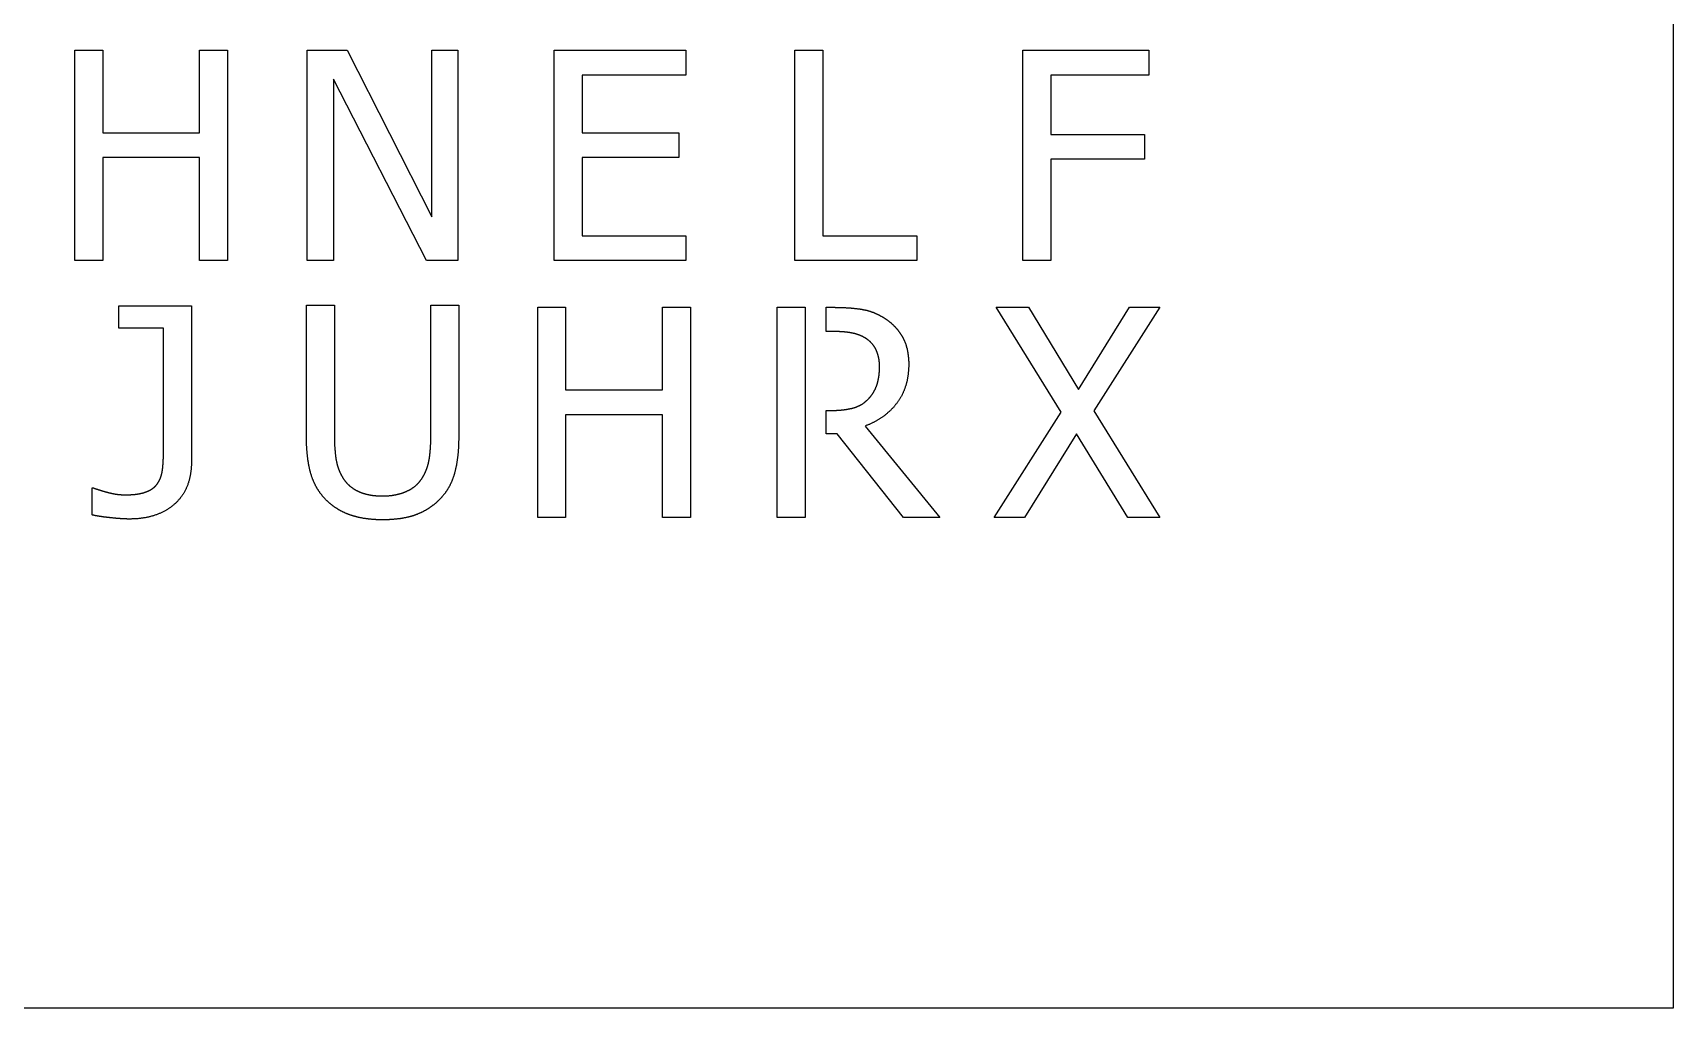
# Model space of a CAD drawing. Extents: x 63 to 563, y 268 to 768.
# Drawn here: x 328.9 to 562.8, y 267.9 to 407.1 of the extents above; entities that cross this region are included whole.
import ezdxf

# ---------------------------------------------------------------- set-up
doc = ezdxf.new("R2010")
doc.units = 0
doc.header["$LTSCALE"] = 2
doc.header["$MEASUREMENT"] = 0
doc.layers.get('0').update_dxf_attribs({"linetype": 'CONTINUOUS'})

msp = doc.modelspace()

# ---------------------------------------------------------------- linework, layer by layer
at = {"color": 1}
for points in [[(62.8, 767.92), (297.8, 767.92), (562.8, 767.92), (562.8, 517.92), (562.8, 267.92), (297.8, 267.92), (62.8, 267.92), (62.8, 517.92)], [(338.89, 389.27), (338.89, 374.58), (334.91, 374.58), (334.91, 404.58), (338.89, 404.58), (338.89, 392.82), (352.7, 392.82), (352.7, 404.58), (356.69, 404.58), (356.69, 374.58), (352.7, 374.58), (352.7, 389.27)], [(389.53, 404.58), (389.53, 374.58), (385.06, 374.58), (371.78, 400.45), (371.78, 374.58), (368.06, 374.58), (368.06, 404.58), (373.73, 404.58), (385.81, 380.83), (385.81, 404.58)], [(422.03, 374.58), (403.26, 374.58), (403.26, 404.58), (422.03, 404.58), (422.03, 401.04), (407.25, 401.04), (407.25, 392.82), (421.03, 392.82), (421.03, 389.27), (407.25, 389.27), (407.25, 378.13), (422.03, 378.13)], [(441.56, 378.13), (454.96, 378.13), (454.96, 374.58), (437.58, 374.58), (437.58, 404.58), (441.56, 404.58)], [(470.08, 404.58), (488.02, 404.58), (488.02, 401.04), (474.06, 401.04), (474.06, 392.57), (487.44, 392.57), (487.44, 389.03), (474.06, 389.03), (474.06, 374.58), (470.08, 374.58)], [(337.67, 342.11), (337.7, 342.1), (337.72, 342.09), (337.75, 342.08), (337.78, 342.07), (337.81, 342.06), (337.83, 342.05), (337.86, 342.04), (337.89, 342.03), (337.92, 342.02), (337.95, 342.01), (337.98, 342), (338, 342), (338.03, 341.99), (338.06, 341.98), (338.09, 341.97), (338.12, 341.96), (338.15, 341.95), (338.18, 341.94), (338.21, 341.93), (338.24, 341.92), (338.27, 341.91), (338.3, 341.9), (338.34, 341.89), (338.37, 341.88), (338.4, 341.87), (338.43, 341.86), (338.46, 341.85), (338.49, 341.84), (338.53, 341.83), (338.56, 341.82), (338.59, 341.81), (338.62, 341.8), (338.66, 341.79), (338.69, 341.78), (338.72, 341.77), (338.76, 341.76), (338.79, 341.75), (338.83, 341.74), (338.86, 341.73), (338.89, 341.72), (338.93, 341.71), (338.96, 341.7), (339, 341.69), (339.03, 341.68), (339.07, 341.67), (339.11, 341.66), (339.14, 341.65), (339.18, 341.64), (339.21, 341.63), (339.25, 341.61), (339.29, 341.6), (339.32, 341.59), (339.36, 341.58), (339.4, 341.57), (339.44, 341.56), (339.47, 341.55), (339.51, 341.54), (339.55, 341.53), (339.59, 341.52), (339.63, 341.51), (339.67, 341.5), (339.7, 341.49), (339.74, 341.48), (339.78, 341.47), (339.82, 341.46), (339.86, 341.45), (339.9, 341.44), (339.94, 341.43), (339.98, 341.42), (340.01, 341.41), (340.05, 341.4), (340.09, 341.39), (340.13, 341.38), (340.17, 341.37), (340.21, 341.37), (340.25, 341.36), (340.29, 341.35), (340.33, 341.34), (340.36, 341.33), (340.4, 341.33), (340.44, 341.32), (340.48, 341.31), (340.52, 341.31), (340.56, 341.3), (340.6, 341.29), (340.64, 341.29), (340.68, 341.28), (340.72, 341.27), (340.76, 341.27), (340.79, 341.26), (340.83, 341.26), (340.87, 341.25), (340.91, 341.24), (340.95, 341.24), (340.99, 341.23), (341.03, 341.23), (341.07, 341.22), (341.11, 341.22), (341.15, 341.22), (341.19, 341.21), (341.23, 341.21), (341.27, 341.2), (341.31, 341.2), (341.34, 341.2), (341.38, 341.19), (341.42, 341.19), (341.46, 341.19), (341.5, 341.18), (341.54, 341.18), (341.58, 341.18), (341.62, 341.18), (341.66, 341.18), (341.7, 341.17), (341.74, 341.17), (341.78, 341.17), (341.82, 341.17), (341.86, 341.17), (341.9, 341.17), (341.94, 341.17), (341.98, 341.16), (342.02, 341.16), (342.06, 341.16), (342.1, 341.16), (342.14, 341.16), (342.2, 341.16), (342.25, 341.16), (342.31, 341.16), (342.37, 341.16), (342.42, 341.17), (342.48, 341.17), (342.54, 341.17), (342.59, 341.17), (342.65, 341.17), (342.7, 341.17), (342.76, 341.18), (342.81, 341.18), (342.86, 341.18), (342.92, 341.18), (342.97, 341.19), (343.02, 341.19), (343.07, 341.19), (343.13, 341.2), (343.18, 341.2), (343.23, 341.21), (343.28, 341.21), (343.33, 341.21), (343.38, 341.22), (343.43, 341.22), (343.48, 341.23), (343.53, 341.23), (343.57, 341.24), (343.62, 341.25), (343.67, 341.25), (343.72, 341.26), (343.76, 341.26), (343.81, 341.27), (343.86, 341.28), (343.9, 341.29), (343.95, 341.29), (343.99, 341.3), (344.04, 341.31), (344.08, 341.32), (344.13, 341.32), (344.17, 341.33), (344.21, 341.34), (344.26, 341.35), (344.3, 341.36), (344.34, 341.37), (344.38, 341.38), (344.43, 341.39), (344.47, 341.4), (344.51, 341.41), (344.55, 341.42), (344.59, 341.43), (344.63, 341.44), (344.67, 341.45), (344.71, 341.46), (344.74, 341.47), (344.78, 341.48), (344.82, 341.49), (344.86, 341.51), (344.89, 341.52), (344.93, 341.53), (344.97, 341.54), (345, 341.56), (345.04, 341.57), (345.07, 341.58), (345.11, 341.6), (345.14, 341.61), (345.18, 341.62), (345.21, 341.64), (345.25, 341.65), (345.28, 341.67), (345.31, 341.68), (345.34, 341.69), (345.38, 341.71), (345.41, 341.72), (345.44, 341.74), (345.47, 341.75), (345.5, 341.77), (345.53, 341.79), (345.57, 341.8), (345.6, 341.82), (345.63, 341.83), (345.66, 341.85), (345.69, 341.87), (345.71, 341.88), (345.74, 341.9), (345.77, 341.92), (345.8, 341.93), (345.83, 341.95), (345.86, 341.97), (345.88, 341.99), (345.91, 342.01), (345.94, 342.02), (345.96, 342.04), (345.99, 342.06), (346.02, 342.08), (346.04, 342.1), (346.07, 342.12), (346.09, 342.14), (346.12, 342.16), (346.14, 342.17), (346.17, 342.19), (346.19, 342.21), (346.21, 342.23), (346.24, 342.25), (346.26, 342.27), (346.28, 342.3), (346.31, 342.32), (346.33, 342.34), (346.35, 342.36), (346.37, 342.38), (346.39, 342.4), (346.41, 342.42), (346.43, 342.44), (346.45, 342.47), (346.47, 342.49), (346.49, 342.51), (346.51, 342.53), (346.53, 342.56), (346.55, 342.58), (346.57, 342.6), (346.59, 342.62), (346.61, 342.65), (346.62, 342.67), (346.64, 342.7), (346.66, 342.72), (346.68, 342.74), (346.69, 342.77), (346.71, 342.79), (346.73, 342.82), (346.74, 342.84), (346.76, 342.87), (346.78, 342.89), (346.79, 342.92), (346.81, 342.95), (346.83, 342.97), (346.84, 343), (346.86, 343.03), (346.87, 343.05), (346.89, 343.08), (346.9, 343.11), (346.92, 343.14), (346.93, 343.16), (346.95, 343.19), (346.96, 343.22), (346.98, 343.25), (346.99, 343.28), (347.01, 343.3), (347.02, 343.33), (347.03, 343.36), (347.05, 343.39), (347.06, 343.42), (347.07, 343.45), (347.08, 343.48), (347.1, 343.51), (347.11, 343.54), (347.12, 343.57), (347.13, 343.6), (347.14, 343.63), (347.16, 343.66), (347.17, 343.69), (347.18, 343.72), (347.19, 343.76), (347.2, 343.79), (347.21, 343.82), (347.22, 343.85), (347.23, 343.88), (347.24, 343.92), (347.25, 343.95), (347.26, 343.98), (347.27, 344.01), (347.28, 344.05), (347.28, 344.08), (347.29, 344.11), (347.3, 344.15), (347.31, 344.18), (347.32, 344.21), (347.32, 344.25), (347.33, 344.28), (347.34, 344.32), (347.35, 344.35), (347.35, 344.39), (347.36, 344.42), (347.37, 344.46), (347.37, 344.49), (347.38, 344.53), (347.38, 344.56), (347.39, 344.6), (347.4, 344.63), (347.4, 344.67), (347.41, 344.71), (347.41, 344.74), (347.42, 344.78), (347.42, 344.82), (347.42, 344.85), (347.43, 344.89), (347.43, 344.93), (347.44, 344.97), (347.44, 345), (347.45, 345.04), (347.45, 345.08), (347.45, 345.12), (347.46, 345.16), (347.46, 345.2), (347.46, 345.23), (347.47, 345.27), (347.47, 345.31), (347.48, 345.35), (347.48, 345.39), (347.48, 345.43), (347.49, 345.47), (347.49, 345.51), (347.49, 345.55), (347.5, 345.59), (347.5, 345.63), (347.5, 345.67), (347.5, 345.72), (347.51, 345.76), (347.51, 345.8), (347.51, 345.84), (347.51, 345.88), (347.52, 345.92), (347.52, 345.97), (347.52, 346.01), (347.52, 346.05), (347.53, 346.09), (347.53, 346.14), (347.53, 346.18), (347.53, 346.22), (347.53, 346.27), (347.54, 346.31), (347.54, 346.35), (347.54, 346.4), (347.54, 346.44), (347.54, 346.49), (347.54, 346.53), (347.55, 346.58), (347.55, 346.62), (347.55, 346.67), (347.55, 346.71), (347.55, 346.76), (347.55, 346.8), (347.55, 346.85), (347.55, 346.89), (347.55, 346.94), (347.56, 346.99), (347.56, 347.03), (347.56, 347.08), (347.56, 347.13), (347.56, 347.17), (347.56, 347.22), (347.56, 347.27), (347.56, 347.32), (347.56, 347.36), (347.56, 347.41), (347.56, 347.46), (347.56, 364.94), (341.21, 364.94), (341.21, 368.12), (351.55, 368.12), (351.55, 345.93), (351.55, 345.8), (351.54, 345.68), (351.54, 345.56), (351.54, 345.44), (351.53, 345.32), (351.52, 345.2), (351.52, 345.08), (351.51, 344.96), (351.5, 344.85), (351.49, 344.73), (351.47, 344.62), (351.46, 344.5), (351.45, 344.39), (351.43, 344.28), (351.41, 344.17), (351.39, 344.06), (351.37, 343.95), (351.35, 343.84), (351.33, 343.73), (351.31, 343.63), (351.28, 343.52), (351.26, 343.42), (351.23, 343.31), (351.2, 343.21), (351.17, 343.11), (351.14, 343), (351.11, 342.9), (351.08, 342.8), (351.04, 342.71), (351.01, 342.61), (350.97, 342.51), (350.93, 342.42), (350.9, 342.32), (350.86, 342.23), (350.81, 342.13), (350.77, 342.04), (350.73, 341.95), (350.68, 341.86), (350.64, 341.77), (350.59, 341.68), (350.54, 341.59), (350.49, 341.51), (350.44, 341.42), (350.39, 341.33), (350.34, 341.25), (350.28, 341.17), (350.23, 341.08), (350.17, 341), (350.11, 340.92), (350.05, 340.84), (349.99, 340.76), (349.93, 340.68), (349.87, 340.61), (349.81, 340.53), (349.74, 340.46), (349.67, 340.38), (349.61, 340.31), (349.54, 340.23), (349.47, 340.16), (349.4, 340.09), (349.33, 340.02), (349.25, 339.95), (349.18, 339.88), (349.1, 339.82), (349.02, 339.75), (348.95, 339.69), (348.87, 339.62), (348.79, 339.56), (348.71, 339.5), (348.63, 339.43), (348.55, 339.37), (348.47, 339.32), (348.38, 339.26), (348.3, 339.2), (348.21, 339.15), (348.13, 339.09), (348.04, 339.04), (347.95, 338.98), (347.87, 338.93), (347.78, 338.88), (347.69, 338.83), (347.6, 338.79), (347.51, 338.74), (347.41, 338.69), (347.32, 338.65), (347.23, 338.6), (347.13, 338.56), (347.04, 338.52), (346.94, 338.48), (346.84, 338.44), (346.74, 338.4), (346.65, 338.36), (346.55, 338.32), (346.45, 338.29), (346.34, 338.25), (346.24, 338.22), (346.14, 338.19), (346.04, 338.16), (345.93, 338.13), (345.83, 338.1), (345.72, 338.07), (345.61, 338.04), (345.51, 338.02), (345.4, 337.99), (345.29, 337.97), (345.18, 337.95), (345.07, 337.92), (344.95, 337.9), (344.84, 337.88), (344.73, 337.86), (344.61, 337.85), (344.5, 337.83), (344.38, 337.82), (344.27, 337.8), (344.15, 337.79), (344.03, 337.78), (343.91, 337.76), (343.79, 337.75), (343.67, 337.75), (343.55, 337.74), (343.42, 337.73), (343.3, 337.72), (343.18, 337.72), (343.05, 337.72), (342.93, 337.71), (342.8, 337.71), (342.67, 337.71), (342.64, 337.71), (342.61, 337.71), (342.58, 337.71), (342.55, 337.71), (342.52, 337.71), (342.48, 337.71), (342.45, 337.71), (342.42, 337.71), (342.38, 337.71), (342.35, 337.72), (342.32, 337.72), (342.28, 337.72), (342.25, 337.72), (342.21, 337.72), (342.18, 337.72), (342.14, 337.72), (342.11, 337.72), (342.07, 337.72), (342.03, 337.73), (342, 337.73), (341.96, 337.73), (341.92, 337.73), (341.88, 337.73), (341.85, 337.74), (341.81, 337.74), (341.77, 337.74), (341.73, 337.74), (341.69, 337.74), (341.65, 337.75), (341.61, 337.75), (341.57, 337.75), (341.53, 337.75), (341.49, 337.76), (341.45, 337.76), (341.4, 337.76), (341.36, 337.77), (341.32, 337.77), (341.28, 337.77), (341.23, 337.78), (341.19, 337.78), (341.15, 337.78), (341.1, 337.79), (341.06, 337.79), (341.02, 337.79), (340.97, 337.8), (340.93, 337.8), (340.88, 337.8), (340.83, 337.81), (340.79, 337.81), (340.74, 337.82), (340.69, 337.82), (340.65, 337.83), (340.6, 337.83), (340.55, 337.83), (340.5, 337.84), (340.46, 337.84), (340.41, 337.85), (340.36, 337.85), (340.31, 337.86), (340.26, 337.86), (340.21, 337.87), (340.16, 337.87), (340.11, 337.88), (340.06, 337.88), (340.01, 337.89), (339.96, 337.89), (339.91, 337.9), (339.86, 337.91), (339.81, 337.91), (339.76, 337.92), (339.71, 337.92), (339.66, 337.93), (339.61, 337.93), (339.56, 337.94), (339.51, 337.95), (339.47, 337.95), (339.42, 337.96), (339.37, 337.96), (339.33, 337.97), (339.28, 337.97), (339.23, 337.98), (339.19, 337.99), (339.14, 337.99), (339.09, 338), (339.05, 338), (339, 338.01), (338.96, 338.02), (338.91, 338.02), (338.87, 338.03), (338.82, 338.04), (338.78, 338.04), (338.74, 338.05), (338.69, 338.06), (338.65, 338.06), (338.61, 338.07), (338.57, 338.07), (338.52, 338.08), (338.48, 338.09), (338.44, 338.09), (338.4, 338.1), (338.36, 338.11), (338.32, 338.11), (338.27, 338.12), (338.23, 338.13), (338.19, 338.13), (338.15, 338.14), (338.11, 338.15), (338.07, 338.16), (338.03, 338.16), (338, 338.17), (337.96, 338.18), (337.92, 338.18), (337.88, 338.19), (337.84, 338.2), (337.8, 338.21), (337.77, 338.21), (337.73, 338.22), (337.69, 338.23), (337.66, 338.23), (337.62, 338.24), (337.58, 338.25), (337.55, 338.26), (337.51, 338.26), (337.48, 338.27), (337.44, 338.28), (337.41, 338.29), (337.37, 338.29), (337.37, 342.14), (337.59, 342.14), (337.62, 342.13), (337.64, 342.12)], [(389.65, 349.22), (389.65, 349.12), (389.65, 349.03), (389.65, 348.93), (389.64, 348.83), (389.64, 348.74), (389.64, 348.64), (389.64, 348.55), (389.63, 348.45), (389.63, 348.36), (389.63, 348.27), (389.62, 348.18), (389.62, 348.08), (389.61, 347.99), (389.61, 347.9), (389.6, 347.81), (389.6, 347.72), (389.59, 347.63), (389.58, 347.54), (389.58, 347.45), (389.57, 347.36), (389.56, 347.27), (389.55, 347.18), (389.55, 347.1), (389.54, 347.01), (389.53, 346.92), (389.52, 346.84), (389.51, 346.75), (389.5, 346.67), (389.49, 346.58), (389.48, 346.5), (389.47, 346.41), (389.46, 346.33), (389.45, 346.25), (389.44, 346.16), (389.43, 346.08), (389.41, 346), (389.4, 345.92), (389.39, 345.84), (389.38, 345.76), (389.36, 345.68), (389.35, 345.6), (389.33, 345.52), (389.32, 345.44), (389.31, 345.36), (389.29, 345.29), (389.28, 345.21), (389.26, 345.13), (389.24, 345.06), (389.23, 344.98), (389.21, 344.91), (389.19, 344.83), (389.18, 344.76), (389.16, 344.68), (389.14, 344.61), (389.12, 344.54), (389.11, 344.46), (389.09, 344.39), (389.07, 344.32), (389.05, 344.25), (389.03, 344.18), (389.01, 344.11), (388.99, 344.04), (388.97, 343.97), (388.95, 343.9), (388.93, 343.83), (388.9, 343.76), (388.88, 343.69), (388.86, 343.62), (388.83, 343.56), (388.81, 343.49), (388.78, 343.42), (388.76, 343.35), (388.73, 343.29), (388.71, 343.22), (388.68, 343.16), (388.65, 343.09), (388.63, 343.03), (388.6, 342.96), (388.57, 342.9), (388.54, 342.83), (388.51, 342.77), (388.48, 342.71), (388.45, 342.64), (388.42, 342.58), (388.39, 342.52), (388.36, 342.46), (388.32, 342.4), (388.29, 342.34), (388.26, 342.28), (388.22, 342.22), (388.19, 342.16), (388.15, 342.1), (388.12, 342.04), (388.08, 341.98), (388.05, 341.92), (388.01, 341.86), (387.97, 341.8), (387.93, 341.75), (387.9, 341.69), (387.86, 341.63), (387.82, 341.58), (387.78, 341.52), (387.74, 341.46), (387.7, 341.41), (387.66, 341.35), (387.61, 341.3), (387.57, 341.24), (387.53, 341.19), (387.49, 341.14), (387.44, 341.08), (387.4, 341.03), (387.35, 340.98), (387.31, 340.92), (387.26, 340.87), (387.22, 340.82), (387.17, 340.77), (387.13, 340.72), (387.08, 340.67), (387.03, 340.62), (386.98, 340.57), (386.93, 340.52), (386.88, 340.47), (386.83, 340.42), (386.78, 340.37), (386.74, 340.33), (386.69, 340.29), (386.65, 340.24), (386.6, 340.2), (386.55, 340.16), (386.51, 340.11), (386.46, 340.07), (386.41, 340.03), (386.37, 339.99), (386.32, 339.95), (386.27, 339.91), (386.22, 339.87), (386.18, 339.83), (386.13, 339.79), (386.08, 339.75), (386.03, 339.71), (385.98, 339.67), (385.93, 339.63), (385.88, 339.59), (385.83, 339.56), (385.78, 339.52), (385.73, 339.48), (385.68, 339.45), (385.63, 339.41), (385.58, 339.38), (385.53, 339.34), (385.48, 339.31), (385.43, 339.27), (385.38, 339.24), (385.32, 339.2), (385.27, 339.17), (385.22, 339.14), (385.17, 339.1), (385.11, 339.07), (385.06, 339.04), (385.01, 339.01), (384.95, 338.98), (384.9, 338.95), (384.85, 338.92), (384.79, 338.89), (384.74, 338.86), (384.68, 338.83), (384.63, 338.8), (384.57, 338.77), (384.52, 338.74), (384.46, 338.71), (384.41, 338.69), (384.35, 338.66), (384.29, 338.63), (384.24, 338.6), (384.18, 338.58), (384.12, 338.55), (384.07, 338.53), (384.01, 338.5), (383.95, 338.48), (383.89, 338.45), (383.84, 338.43), (383.78, 338.41), (383.72, 338.38), (383.66, 338.36), (383.6, 338.34), (383.54, 338.31), (383.48, 338.29), (383.42, 338.27), (383.36, 338.25), (383.3, 338.23), (383.24, 338.21), (383.18, 338.19), (383.12, 338.17), (383.06, 338.15), (382.99, 338.13), (382.93, 338.11), (382.87, 338.09), (382.8, 338.08), (382.74, 338.06), (382.67, 338.04), (382.61, 338.02), (382.54, 338.01), (382.47, 337.99), (382.41, 337.97), (382.34, 337.96), (382.27, 337.94), (382.21, 337.93), (382.14, 337.91), (382.07, 337.9), (382, 337.89), (381.93, 337.87), (381.86, 337.86), (381.79, 337.85), (381.72, 337.83), (381.65, 337.82), (381.57, 337.81), (381.5, 337.8), (381.43, 337.79), (381.36, 337.77), (381.28, 337.76), (381.21, 337.75), (381.13, 337.74), (381.06, 337.73), (380.98, 337.72), (380.91, 337.72), (380.83, 337.71), (380.75, 337.7), (380.68, 337.69), (380.6, 337.68), (380.52, 337.68), (380.44, 337.67), (380.37, 337.66), (380.29, 337.66), (380.21, 337.65), (380.13, 337.64), (380.05, 337.64), (379.96, 337.63), (379.88, 337.63), (379.8, 337.63), (379.72, 337.62), (379.64, 337.62), (379.55, 337.62), (379.47, 337.61), (379.39, 337.61), (379.3, 337.61), (379.22, 337.61), (379.13, 337.6), (379.04, 337.6), (378.96, 337.6), (378.87, 337.6), (378.78, 337.6), (378.7, 337.6), (378.62, 337.6), (378.54, 337.6), (378.45, 337.6), (378.37, 337.61), (378.29, 337.61), (378.21, 337.61), (378.13, 337.61), (378.05, 337.62), (377.97, 337.62), (377.89, 337.62), (377.81, 337.63), (377.73, 337.63), (377.65, 337.64), (377.57, 337.64), (377.49, 337.65), (377.41, 337.65), (377.34, 337.66), (377.26, 337.66), (377.18, 337.67), (377.11, 337.68), (377.03, 337.68), (376.95, 337.69), (376.88, 337.7), (376.8, 337.71), (376.73, 337.72), (376.65, 337.73), (376.58, 337.74), (376.51, 337.75), (376.43, 337.76), (376.36, 337.77), (376.29, 337.78), (376.21, 337.79), (376.14, 337.8), (376.07, 337.81), (376, 337.82), (375.93, 337.84), (375.86, 337.85), (375.79, 337.86), (375.72, 337.88), (375.65, 337.89), (375.58, 337.9), (375.51, 337.92), (375.44, 337.93), (375.37, 337.95), (375.3, 337.97), (375.24, 337.98), (375.17, 338), (375.1, 338.01), (375.03, 338.03), (374.97, 338.05), (374.9, 338.07), (374.84, 338.08), (374.77, 338.1), (374.71, 338.12), (374.64, 338.14), (374.58, 338.16), (374.51, 338.18), (374.45, 338.2), (374.38, 338.22), (374.32, 338.24), (374.26, 338.26), (374.2, 338.28), (374.13, 338.31), (374.07, 338.33), (374.01, 338.35), (373.95, 338.37), (373.89, 338.4), (373.83, 338.42), (373.77, 338.44), (373.71, 338.47), (373.65, 338.49), (373.59, 338.52), (373.53, 338.54), (373.47, 338.57), (373.41, 338.59), (373.35, 338.62), (373.3, 338.65), (373.24, 338.67), (373.18, 338.7), (373.12, 338.73), (373.07, 338.76), (373.01, 338.79), (372.96, 338.81), (372.9, 338.84), (372.84, 338.87), (372.79, 338.9), (372.73, 338.93), (372.68, 338.96), (372.62, 338.99), (372.57, 339.02), (372.52, 339.06), (372.46, 339.09), (372.41, 339.12), (372.36, 339.15), (372.3, 339.19), (372.25, 339.22), (372.2, 339.25), (372.15, 339.29), (372.09, 339.32), (372.04, 339.35), (371.99, 339.39), (371.94, 339.42), (371.89, 339.46), (371.84, 339.5), (371.79, 339.53), (371.74, 339.57), (371.69, 339.61), (371.64, 339.64), (371.59, 339.68), (371.55, 339.72), (371.5, 339.76), (371.45, 339.8), (371.4, 339.83), (371.36, 339.87), (371.31, 339.91), (371.26, 339.95), (371.22, 339.99), (371.17, 340.03), (371.12, 340.08), (371.08, 340.12), (371.03, 340.16), (370.99, 340.2), (370.94, 340.24), (370.9, 340.29), (370.85, 340.33), (370.81, 340.37), (370.76, 340.42), (370.71, 340.47), (370.66, 340.52), (370.62, 340.57), (370.57, 340.62), (370.52, 340.67), (370.47, 340.72), (370.43, 340.78), (370.38, 340.83), (370.34, 340.88), (370.29, 340.93), (370.25, 340.98), (370.2, 341.04), (370.16, 341.09), (370.12, 341.14), (370.07, 341.2), (370.03, 341.25), (369.99, 341.31), (369.95, 341.36), (369.91, 341.42), (369.87, 341.47), (369.83, 341.53), (369.79, 341.58), (369.75, 341.64), (369.71, 341.7), (369.67, 341.75), (369.64, 341.81), (369.6, 341.87), (369.56, 341.93), (369.53, 341.98), (369.49, 342.04), (369.46, 342.1), (369.42, 342.16), (369.39, 342.22), (369.35, 342.28), (369.32, 342.34), (369.29, 342.4), (369.25, 342.46), (369.22, 342.52), (369.19, 342.58), (369.16, 342.65), (369.13, 342.71), (369.1, 342.77), (369.07, 342.83), (369.04, 342.9), (369.01, 342.96), (368.98, 343.02), (368.96, 343.09), (368.93, 343.15), (368.9, 343.22), (368.88, 343.28), (368.85, 343.35), (368.82, 343.41), (368.8, 343.48), (368.78, 343.54), (368.75, 343.61), (368.73, 343.68), (368.7, 343.74), (368.68, 343.81), (368.66, 343.88), (368.64, 343.95), (368.62, 344.01), (368.6, 344.08), (368.58, 344.15), (368.56, 344.22), (368.54, 344.29), (368.52, 344.36), (368.5, 344.43), (368.48, 344.5), (368.46, 344.58), (368.44, 344.65), (368.43, 344.72), (368.41, 344.79), (368.39, 344.87), (368.37, 344.94), (368.36, 345.02), (368.34, 345.09), (368.33, 345.17), (368.31, 345.25), (368.3, 345.32), (368.28, 345.4), (368.27, 345.48), (368.25, 345.56), (368.24, 345.64), (368.22, 345.72), (368.21, 345.8), (368.2, 345.88), (368.19, 345.96), (368.17, 346.04), (368.16, 346.12), (368.15, 346.2), (368.14, 346.29), (368.13, 346.37), (368.12, 346.45), (368.11, 346.54), (368.1, 346.62), (368.09, 346.71), (368.08, 346.8), (368.07, 346.88), (368.06, 346.97), (368.05, 347.06), (368.04, 347.15), (368.03, 347.23), (368.03, 347.32), (368.02, 347.41), (368.01, 347.5), (368.01, 347.59), (368, 347.69), (367.99, 347.78), (367.99, 347.87), (367.98, 347.96), (367.98, 348.06), (367.97, 348.15), (367.97, 348.24), (367.97, 348.34), (367.96, 348.43), (367.96, 348.53), (367.96, 348.63), (367.95, 348.72), (367.95, 348.82), (367.95, 348.92), (367.95, 349.02), (367.94, 349.11), (367.94, 349.21), (367.94, 349.31), (367.94, 349.41), (367.94, 349.51), (367.94, 368.23), (371.93, 368.23), (371.93, 349.51), (371.93, 349.45), (371.93, 349.38), (371.93, 349.32), (371.93, 349.25), (371.93, 349.19), (371.93, 349.13), (371.93, 349.06), (371.93, 349), (371.93, 348.94), (371.94, 348.87), (371.94, 348.81), (371.94, 348.75), (371.94, 348.69), (371.94, 348.63), (371.94, 348.56), (371.95, 348.5), (371.95, 348.44), (371.95, 348.38), (371.95, 348.32), (371.96, 348.26), (371.96, 348.21), (371.96, 348.15), (371.96, 348.09), (371.97, 348.03), (371.97, 347.97), (371.97, 347.92), (371.98, 347.86), (371.98, 347.8), (371.98, 347.75), (371.99, 347.69), (371.99, 347.64), (372, 347.58), (372, 347.52), (372.01, 347.47), (372.01, 347.42), (372.02, 347.36), (372.02, 347.31), (372.02, 347.26), (372.03, 347.2), (372.04, 347.15), (372.04, 347.1), (372.05, 347.05), (372.05, 346.99), (372.06, 346.94), (372.06, 346.89), (372.07, 346.84), (372.08, 346.79), (372.08, 346.74), (372.09, 346.69), (372.09, 346.64), (372.1, 346.59), (372.11, 346.55), (372.12, 346.5), (372.12, 346.45), (372.13, 346.4), (372.14, 346.36), (372.14, 346.31), (372.15, 346.26), (372.16, 346.22), (372.17, 346.17), (372.18, 346.13), (372.18, 346.08), (372.19, 346.04), (372.2, 345.99), (372.21, 345.95), (372.22, 345.9), (372.23, 345.86), (372.24, 345.81), (372.25, 345.77), (372.26, 345.73), (372.27, 345.68), (372.28, 345.64), (372.29, 345.6), (372.3, 345.55), (372.31, 345.51), (372.32, 345.47), (372.33, 345.43), (372.34, 345.38), (372.36, 345.34), (372.37, 345.3), (372.38, 345.26), (372.39, 345.21), (372.41, 345.17), (372.42, 345.13), (372.43, 345.09), (372.45, 345.05), (372.46, 345.01), (372.48, 344.97), (372.49, 344.92), (372.5, 344.88), (372.52, 344.84), (372.53, 344.8), (372.55, 344.76), (372.57, 344.72), (372.58, 344.68), (372.6, 344.64), (372.61, 344.6), (372.63, 344.56), (372.65, 344.52), (372.66, 344.48), (372.68, 344.44), (372.7, 344.4), (372.72, 344.36), (372.74, 344.32), (372.75, 344.28), (372.77, 344.25), (372.79, 344.21), (372.81, 344.17), (372.83, 344.13), (372.85, 344.09), (372.87, 344.05), (372.89, 344.02), (372.91, 343.98), (372.93, 343.94), (372.95, 343.9), (372.97, 343.86), (372.99, 343.83), (373.01, 343.79), (373.04, 343.75), (373.06, 343.72), (373.08, 343.68), (373.1, 343.64), (373.12, 343.61), (373.15, 343.57), (373.17, 343.53), (373.19, 343.5), (373.22, 343.46), (373.24, 343.42), (373.27, 343.38), (373.29, 343.35), (373.32, 343.31), (373.35, 343.27), (373.37, 343.24), (373.4, 343.2), (373.43, 343.16), (373.46, 343.13), (373.48, 343.09), (373.51, 343.06), (373.54, 343.02), (373.57, 342.99), (373.6, 342.95), (373.63, 342.92), (373.66, 342.89), (373.69, 342.85), (373.72, 342.82), (373.75, 342.79), (373.78, 342.75), (373.81, 342.72), (373.84, 342.69), (373.88, 342.66), (373.91, 342.63), (373.94, 342.6), (373.97, 342.57), (374.01, 342.53), (374.04, 342.5), (374.07, 342.47), (374.11, 342.45), (374.14, 342.42), (374.17, 342.39), (374.21, 342.36), (374.24, 342.33), (374.28, 342.3), (374.31, 342.27), (374.35, 342.25), (374.39, 342.22), (374.42, 342.19), (374.46, 342.17), (374.5, 342.14), (374.53, 342.11), (374.57, 342.09), (374.61, 342.06), (374.65, 342.04), (374.69, 342.01), (374.72, 341.99), (374.76, 341.96), (374.8, 341.94), (374.84, 341.92), (374.88, 341.89), (374.92, 341.87), (374.96, 341.85), (375, 341.82), (375.05, 341.8), (375.09, 341.78), (375.13, 341.76), (375.17, 341.74), (375.21, 341.72), (375.25, 341.7), (375.3, 341.67), (375.34, 341.65), (375.38, 341.63), (375.43, 341.62), (375.47, 341.6), (375.52, 341.58), (375.56, 341.56), (375.61, 341.54), (375.65, 341.52), (375.7, 341.5), (375.74, 341.49), (375.79, 341.47), (375.83, 341.45), (375.88, 341.44), (375.93, 341.42), (375.97, 341.41), (376.02, 341.39), (376.07, 341.37), (376.12, 341.36), (376.17, 341.34), (376.22, 341.33), (376.26, 341.32), (376.31, 341.3), (376.36, 341.29), (376.41, 341.28), (376.46, 341.26), (376.51, 341.25), (376.57, 341.24), (376.62, 341.23), (376.67, 341.22), (376.72, 341.2), (376.77, 341.19), (376.82, 341.18), (376.88, 341.17), (376.93, 341.16), (376.98, 341.15), (377.04, 341.14), (377.09, 341.13), (377.14, 341.13), (377.2, 341.12), (377.25, 341.11), (377.31, 341.1), (377.36, 341.09), (377.42, 341.09), (377.48, 341.08), (377.53, 341.07), (377.59, 341.07), (377.65, 341.06), (377.7, 341.06), (377.76, 341.05), (377.82, 341.04), (377.88, 341.04), (377.94, 341.04), (377.99, 341.03), (378.05, 341.03), (378.11, 341.02), (378.17, 341.02), (378.23, 341.02), (378.29, 341.02), (378.35, 341.01), (378.41, 341.01), (378.47, 341.01), (378.54, 341.01), (378.6, 341.01), (378.66, 341.01), (378.72, 341.01), (378.78, 341.01), (378.84, 341.01), (378.9, 341.01), (378.96, 341.01), (379.02, 341.01), (379.08, 341.01), (379.13, 341.01), (379.19, 341.01), (379.25, 341.02), (379.31, 341.02), (379.36, 341.02), (379.42, 341.02), (379.48, 341.03), (379.53, 341.03), (379.59, 341.04), (379.65, 341.04), (379.7, 341.04), (379.76, 341.05), (379.81, 341.06), (379.87, 341.06), (379.92, 341.07), (379.98, 341.07), (380.03, 341.08), (380.09, 341.09), (380.14, 341.09), (380.19, 341.1), (380.25, 341.11), (380.3, 341.12), (380.36, 341.13), (380.41, 341.13), (380.46, 341.14), (380.51, 341.15), (380.57, 341.16), (380.62, 341.17), (380.67, 341.18), (380.72, 341.19), (380.77, 341.2), (380.83, 341.22), (380.88, 341.23), (380.93, 341.24), (380.98, 341.25), (381.03, 341.26), (381.08, 341.28), (381.13, 341.29), (381.18, 341.3), (381.23, 341.32), (381.28, 341.33), (381.33, 341.34), (381.38, 341.36), (381.43, 341.37), (381.48, 341.39), (381.53, 341.41), (381.57, 341.42), (381.62, 341.44), (381.67, 341.45), (381.72, 341.47), (381.77, 341.49), (381.81, 341.5), (381.86, 341.52), (381.91, 341.54), (381.95, 341.56), (382, 341.58), (382.05, 341.6), (382.09, 341.62), (382.14, 341.63), (382.18, 341.65), (382.23, 341.67), (382.27, 341.7), (382.32, 341.72), (382.36, 341.74), (382.41, 341.76), (382.45, 341.78), (382.49, 341.8), (382.54, 341.82), (382.58, 341.85), (382.62, 341.87), (382.66, 341.89), (382.71, 341.92), (382.75, 341.94), (382.79, 341.96), (382.83, 341.99), (382.87, 342.01), (382.91, 342.04), (382.95, 342.06), (382.99, 342.09), (383.03, 342.11), (383.07, 342.14), (383.11, 342.17), (383.14, 342.19), (383.18, 342.22), (383.22, 342.25), (383.26, 342.27), (383.29, 342.3), (383.33, 342.33), (383.37, 342.36), (383.4, 342.39), (383.44, 342.42), (383.47, 342.45), (383.51, 342.47), (383.54, 342.5), (383.58, 342.53), (383.61, 342.57), (383.64, 342.6), (383.68, 342.63), (383.71, 342.66), (383.74, 342.69), (383.77, 342.72), (383.81, 342.75), (383.84, 342.79), (383.87, 342.82), (383.9, 342.85), (383.93, 342.89), (383.96, 342.92), (383.99, 342.95), (384.02, 342.99), (384.05, 343.02), (384.08, 343.06), (384.11, 343.09), (384.14, 343.13), (384.16, 343.16), (384.19, 343.2), (384.22, 343.24), (384.25, 343.27), (384.27, 343.31), (384.3, 343.35), (384.33, 343.38), (384.35, 343.42), (384.38, 343.46), (384.4, 343.5), (384.42, 343.53), (384.45, 343.57), (384.47, 343.61), (384.49, 343.64), (384.51, 343.68), (384.54, 343.72), (384.56, 343.75), (384.58, 343.79), (384.6, 343.83), (384.62, 343.86), (384.64, 343.9), (384.66, 343.94), (384.69, 343.98), (384.71, 344.01), (384.73, 344.05), (384.75, 344.09), (384.76, 344.13), (384.78, 344.17), (384.8, 344.21), (384.82, 344.24), (384.84, 344.28), (384.86, 344.32), (384.88, 344.36), (384.89, 344.4), (384.91, 344.44), (384.93, 344.48), (384.95, 344.52), (384.96, 344.56), (384.98, 344.6), (385, 344.64), (385.01, 344.68), (385.03, 344.72), (385.04, 344.76), (385.06, 344.8), (385.07, 344.84), (385.09, 344.88), (385.1, 344.92), (385.12, 344.96), (385.13, 345), (385.15, 345.04), (385.16, 345.08), (385.17, 345.13), (385.19, 345.17), (385.2, 345.21), (385.21, 345.25), (385.23, 345.29), (385.24, 345.33), (385.25, 345.38), (385.26, 345.42), (385.27, 345.46), (385.28, 345.5), (385.3, 345.55), (385.31, 345.59), (385.32, 345.63), (385.33, 345.67), (385.34, 345.72), (385.35, 345.76), (385.36, 345.8), (385.37, 345.85), (385.38, 345.89), (385.38, 345.94), (385.39, 345.98), (385.4, 346.02), (385.41, 346.07), (385.42, 346.11), (385.43, 346.16), (385.43, 346.2), (385.44, 346.25), (385.45, 346.29), (385.46, 346.34), (385.46, 346.39), (385.47, 346.43), (385.48, 346.48), (385.49, 346.53), (385.49, 346.58), (385.5, 346.62), (385.51, 346.67), (385.51, 346.72), (385.52, 346.77), (385.52, 346.82), (385.53, 346.87), (385.54, 346.92), (385.54, 346.97), (385.55, 347.02), (385.55, 347.07), (385.56, 347.12), (385.56, 347.17), (385.57, 347.22), (385.57, 347.28), (385.58, 347.33), (385.58, 347.38), (385.59, 347.43), (385.59, 347.49), (385.6, 347.54), (385.6, 347.59), (385.61, 347.65), (385.61, 347.7), (385.61, 347.76), (385.62, 347.81), (385.62, 347.87), (385.62, 347.92), (385.63, 347.98), (385.63, 348.04), (385.63, 348.09), (385.64, 348.15), (385.64, 348.21), (385.64, 348.26), (385.64, 348.32), (385.65, 348.38), (385.65, 348.44), (385.65, 348.5), (385.65, 348.56), (385.65, 348.62), (385.66, 348.68), (385.66, 348.74), (385.66, 348.8), (385.66, 348.86), (385.66, 348.92), (385.66, 348.98), (385.66, 349.04), (385.66, 349.1), (385.66, 349.17), (385.66, 349.23), (385.66, 349.29), (385.66, 349.35), (385.66, 349.42), (385.66, 368.23), (389.65, 368.23), (389.65, 349.51), (389.65, 349.42), (389.65, 349.32)], [(404.89, 352.6), (404.89, 337.92), (400.91, 337.92), (400.91, 367.92), (404.89, 367.92), (404.89, 356.15), (418.7, 356.15), (418.7, 367.92), (422.69, 367.92), (422.69, 337.92), (418.7, 337.92), (418.7, 352.6)], [(435.04, 367.92), (439.02, 367.92), (439.02, 337.92), (435.04, 337.92)], [(447.58, 350.97), (458.25, 337.92), (453.07, 337.92), (443.59, 349.85), (442.02, 349.85), (442.02, 353.18), (442.52, 353.18), (442.58, 353.18), (442.63, 353.18), (442.69, 353.19), (442.74, 353.19), (442.79, 353.19), (442.85, 353.19), (442.9, 353.19), (442.95, 353.19), (443.01, 353.19), (443.06, 353.19), (443.11, 353.19), (443.16, 353.2), (443.22, 353.2), (443.27, 353.2), (443.32, 353.2), (443.37, 353.2), (443.42, 353.21), (443.47, 353.21), (443.52, 353.21), (443.58, 353.22), (443.63, 353.22), (443.68, 353.22), (443.73, 353.23), (443.78, 353.23), (443.83, 353.23), (443.88, 353.24), (443.93, 353.24), (443.98, 353.24), (444.03, 353.25), (444.08, 353.25), (444.12, 353.26), (444.17, 353.26), (444.22, 353.27), (444.27, 353.27), (444.32, 353.28), (444.37, 353.28), (444.42, 353.29), (444.46, 353.29), (444.51, 353.3), (444.56, 353.31), (444.61, 353.31), (444.65, 353.32), (444.7, 353.32), (444.75, 353.33), (444.79, 353.34), (444.84, 353.34), (444.89, 353.35), (444.93, 353.36), (444.98, 353.37), (445.02, 353.37), (445.07, 353.38), (445.11, 353.39), (445.16, 353.4), (445.2, 353.41), (445.25, 353.41), (445.29, 353.42), (445.34, 353.43), (445.38, 353.44), (445.43, 353.45), (445.47, 353.46), (445.51, 353.47), (445.56, 353.48), (445.6, 353.48), (445.64, 353.49), (445.69, 353.5), (445.73, 353.51), (445.77, 353.52), (445.82, 353.54), (445.86, 353.55), (445.9, 353.56), (445.94, 353.57), (445.98, 353.58), (446.02, 353.59), (446.07, 353.61), (446.11, 353.62), (446.15, 353.63), (446.19, 353.65), (446.23, 353.66), (446.27, 353.68), (446.31, 353.69), (446.35, 353.71), (446.39, 353.72), (446.43, 353.74), (446.47, 353.75), (446.5, 353.77), (446.54, 353.79), (446.58, 353.8), (446.62, 353.82), (446.66, 353.84), (446.7, 353.86), (446.73, 353.87), (446.77, 353.89), (446.81, 353.91), (446.84, 353.93), (446.88, 353.95), (446.92, 353.97), (446.95, 353.99), (446.99, 354.01), (447.03, 354.03), (447.06, 354.05), (447.1, 354.07), (447.13, 354.09), (447.17, 354.12), (447.2, 354.14), (447.24, 354.16), (447.27, 354.18), (447.31, 354.21), (447.34, 354.23), (447.37, 354.26), (447.41, 354.28), (447.44, 354.3), (447.47, 354.33), (447.51, 354.35), (447.54, 354.38), (447.57, 354.41), (447.6, 354.43), (447.64, 354.46), (447.67, 354.49), (447.7, 354.51), (447.73, 354.54), (447.76, 354.57), (447.79, 354.6), (447.82, 354.62), (447.85, 354.65), (447.88, 354.68), (447.91, 354.71), (447.94, 354.74), (447.97, 354.77), (448, 354.79), (448.03, 354.82), (448.05, 354.85), (448.08, 354.87), (448.11, 354.9), (448.13, 354.93), (448.16, 354.96), (448.18, 354.98), (448.21, 355.01), (448.23, 355.04), (448.26, 355.07), (448.28, 355.09), (448.31, 355.12), (448.33, 355.15), (448.36, 355.18), (448.38, 355.21), (448.4, 355.24), (448.43, 355.27), (448.45, 355.3), (448.47, 355.33), (448.5, 355.35), (448.52, 355.38), (448.54, 355.41), (448.56, 355.44), (448.58, 355.48), (448.61, 355.51), (448.63, 355.54), (448.65, 355.57), (448.67, 355.6), (448.69, 355.63), (448.71, 355.66), (448.73, 355.69), (448.75, 355.72), (448.77, 355.76), (448.79, 355.79), (448.81, 355.82), (448.83, 355.85), (448.85, 355.89), (448.86, 355.92), (448.88, 355.95), (448.9, 355.98), (448.92, 356.02), (448.94, 356.05), (448.95, 356.08), (448.97, 356.12), (448.99, 356.15), (449, 356.19), (449.02, 356.22), (449.04, 356.25), (449.05, 356.29), (449.07, 356.32), (449.08, 356.36), (449.1, 356.39), (449.11, 356.43), (449.13, 356.46), (449.14, 356.5), (449.16, 356.54), (449.17, 356.57), (449.19, 356.61), (449.2, 356.64), (449.21, 356.68), (449.23, 356.72), (449.24, 356.75), (449.25, 356.79), (449.27, 356.83), (449.28, 356.86), (449.29, 356.9), (449.3, 356.94), (449.31, 356.98), (449.33, 357.02), (449.34, 357.05), (449.35, 357.09), (449.36, 357.13), (449.37, 357.17), (449.38, 357.21), (449.39, 357.25), (449.4, 357.29), (449.41, 357.33), (449.42, 357.37), (449.43, 357.41), (449.44, 357.45), (449.45, 357.49), (449.46, 357.53), (449.47, 357.57), (449.47, 357.61), (449.48, 357.65), (449.49, 357.69), (449.5, 357.73), (449.51, 357.78), (449.51, 357.82), (449.52, 357.86), (449.53, 357.9), (449.53, 357.95), (449.54, 357.99), (449.55, 358.03), (449.55, 358.07), (449.56, 358.12), (449.57, 358.16), (449.57, 358.2), (449.58, 358.25), (449.58, 358.29), (449.59, 358.34), (449.59, 358.38), (449.6, 358.43), (449.6, 358.47), (449.61, 358.52), (449.61, 358.56), (449.61, 358.61), (449.62, 358.65), (449.62, 358.7), (449.62, 358.74), (449.63, 358.79), (449.63, 358.84), (449.63, 358.88), (449.63, 358.93), (449.64, 358.98), (449.64, 359.02), (449.64, 359.07), (449.64, 359.12), (449.64, 359.17), (449.64, 359.22), (449.64, 359.26), (449.65, 359.31), (449.65, 359.36), (449.65, 359.41), (449.65, 359.46), (449.65, 359.5), (449.65, 359.54), (449.65, 359.58), (449.64, 359.62), (449.64, 359.66), (449.64, 359.7), (449.64, 359.74), (449.64, 359.78), (449.64, 359.82), (449.64, 359.86), (449.63, 359.9), (449.63, 359.94), (449.63, 359.98), (449.62, 360.02), (449.62, 360.06), (449.62, 360.1), (449.61, 360.14), (449.61, 360.18), (449.61, 360.22), (449.6, 360.25), (449.6, 360.29), (449.59, 360.33), (449.59, 360.37), (449.58, 360.41), (449.57, 360.44), (449.57, 360.48), (449.56, 360.52), (449.56, 360.56), (449.55, 360.59), (449.54, 360.63), (449.54, 360.67), (449.53, 360.7), (449.52, 360.74), (449.51, 360.78), (449.51, 360.81), (449.5, 360.85), (449.49, 360.88), (449.48, 360.92), (449.47, 360.96), (449.46, 360.99), (449.45, 361.03), (449.44, 361.06), (449.43, 361.1), (449.42, 361.13), (449.41, 361.17), (449.4, 361.2), (449.39, 361.23), (449.38, 361.27), (449.37, 361.3), (449.36, 361.34), (449.35, 361.37), (449.34, 361.4), (449.32, 361.44), (449.31, 361.47), (449.3, 361.5), (449.29, 361.54), (449.27, 361.57), (449.26, 361.6), (449.25, 361.63), (449.23, 361.67), (449.22, 361.7), (449.21, 361.73), (449.19, 361.76), (449.18, 361.8), (449.16, 361.83), (449.15, 361.86), (449.13, 361.89), (449.12, 361.92), (449.1, 361.95), (449.08, 361.98), (449.07, 362.01), (449.05, 362.04), (449.03, 362.07), (449.02, 362.1), (449, 362.13), (448.98, 362.16), (448.97, 362.19), (448.95, 362.22), (448.93, 362.25), (448.91, 362.28), (448.89, 362.31), (448.87, 362.34), (448.85, 362.37), (448.83, 362.39), (448.81, 362.42), (448.79, 362.45), (448.77, 362.48), (448.75, 362.51), (448.73, 362.53), (448.71, 362.56), (448.69, 362.59), (448.67, 362.61), (448.65, 362.64), (448.62, 362.67), (448.6, 362.69), (448.58, 362.72), (448.56, 362.75), (448.53, 362.77), (448.51, 362.8), (448.48, 362.82), (448.46, 362.85), (448.44, 362.87), (448.41, 362.9), (448.39, 362.92), (448.36, 362.95), (448.34, 362.97), (448.31, 363), (448.29, 363.02), (448.26, 363.04), (448.23, 363.07), (448.21, 363.09), (448.18, 363.12), (448.15, 363.14), (448.13, 363.16), (448.1, 363.18), (448.07, 363.21), (448.04, 363.23), (448.02, 363.25), (447.99, 363.27), (447.96, 363.3), (447.93, 363.32), (447.9, 363.34), (447.87, 363.36), (447.84, 363.38), (447.81, 363.4), (447.78, 363.42), (447.75, 363.44), (447.72, 363.46), (447.7, 363.48), (447.67, 363.5), (447.64, 363.51), (447.61, 363.53), (447.59, 363.55), (447.56, 363.56), (447.53, 363.58), (447.5, 363.6), (447.48, 363.61), (447.45, 363.63), (447.42, 363.64), (447.39, 363.66), (447.36, 363.68), (447.33, 363.69), (447.3, 363.71), (447.27, 363.72), (447.25, 363.74), (447.22, 363.75), (447.19, 363.76), (447.16, 363.78), (447.13, 363.79), (447.1, 363.81), (447.07, 363.82), (447.04, 363.83), (447.01, 363.85), (446.98, 363.86), (446.95, 363.87), (446.91, 363.89), (446.88, 363.9), (446.85, 363.91), (446.82, 363.92), (446.79, 363.94), (446.76, 363.95), (446.73, 363.96), (446.7, 363.97), (446.66, 363.98), (446.63, 364), (446.6, 364.01), (446.57, 364.02), (446.53, 364.03), (446.5, 364.04), (446.47, 364.05), (446.44, 364.06), (446.4, 364.07), (446.37, 364.08), (446.34, 364.09), (446.3, 364.1), (446.27, 364.11), (446.24, 364.12), (446.2, 364.13), (446.17, 364.14), (446.14, 364.15), (446.1, 364.16), (446.07, 364.17), (446.03, 364.18), (446, 364.18), (445.96, 364.19), (445.93, 364.2), (445.89, 364.21), (445.86, 364.22), (445.82, 364.22), (445.79, 364.23), (445.75, 364.24), (445.72, 364.25), (445.68, 364.25), (445.64, 364.26), (445.61, 364.27), (445.57, 364.27), (445.53, 364.28), (445.49, 364.29), (445.46, 364.29), (445.42, 364.3), (445.38, 364.3), (445.34, 364.31), (445.3, 364.32), (445.26, 364.32), (445.23, 364.33), (445.19, 364.33), (445.15, 364.34), (445.11, 364.34), (445.07, 364.35), (445.03, 364.35), (444.98, 364.36), (444.94, 364.36), (444.9, 364.37), (444.86, 364.37), (444.82, 364.38), (444.78, 364.38), (444.73, 364.39), (444.69, 364.39), (444.65, 364.4), (444.61, 364.4), (444.56, 364.4), (444.52, 364.41), (444.47, 364.41), (444.43, 364.41), (444.39, 364.42), (444.34, 364.42), (444.3, 364.42), (444.25, 364.43), (444.21, 364.43), (444.16, 364.43), (444.11, 364.44), (444.07, 364.44), (444.02, 364.44), (443.97, 364.44), (443.93, 364.45), (443.88, 364.45), (443.83, 364.45), (443.79, 364.45), (443.74, 364.45), (443.69, 364.45), (443.64, 364.46), (443.59, 364.46), (443.54, 364.46), (443.49, 364.46), (443.44, 364.46), (443.39, 364.46), (443.34, 364.46), (443.29, 364.46), (443.24, 364.46), (443.19, 364.46), (443.14, 364.47), (443.09, 364.47), (443.04, 364.47), (442.99, 364.47), (442.02, 364.47), (442.02, 367.92), (442.77, 367.92), (442.85, 367.92), (442.93, 367.92), (443.01, 367.92), (443.09, 367.92), (443.17, 367.92), (443.25, 367.92), (443.32, 367.91), (443.4, 367.91), (443.48, 367.91), (443.56, 367.91), (443.63, 367.91), (443.71, 367.91), (443.79, 367.91), (443.86, 367.9), (443.94, 367.9), (444.01, 367.9), (444.09, 367.9), (444.16, 367.9), (444.23, 367.89), (444.31, 367.89), (444.38, 367.89), (444.45, 367.88), (444.52, 367.88), (444.59, 367.88), (444.67, 367.87), (444.74, 367.87), (444.81, 367.87), (444.88, 367.86), (444.95, 367.86), (445.01, 367.86), (445.08, 367.85), (445.15, 367.85), (445.22, 367.84), (445.29, 367.84), (445.35, 367.83), (445.42, 367.83), (445.48, 367.82), (445.55, 367.82), (445.62, 367.81), (445.68, 367.81), (445.74, 367.8), (445.81, 367.8), (445.87, 367.79), (445.94, 367.78), (446, 367.78), (446.06, 367.77), (446.12, 367.76), (446.18, 367.76), (446.24, 367.75), (446.3, 367.74), (446.36, 367.74), (446.42, 367.73), (446.48, 367.72), (446.54, 367.72), (446.6, 367.71), (446.66, 367.7), (446.72, 367.69), (446.77, 367.68), (446.83, 367.68), (446.89, 367.67), (446.94, 367.66), (447, 367.65), (447.05, 367.64), (447.11, 367.63), (447.16, 367.62), (447.22, 367.62), (447.27, 367.61), (447.33, 367.6), (447.38, 367.58), (447.44, 367.57), (447.49, 367.56), (447.54, 367.55), (447.6, 367.54), (447.65, 367.53), (447.71, 367.51), (447.76, 367.5), (447.81, 367.49), (447.87, 367.47), (447.92, 367.46), (447.97, 367.44), (448.03, 367.43), (448.08, 367.41), (448.13, 367.4), (448.19, 367.38), (448.24, 367.36), (448.29, 367.35), (448.35, 367.33), (448.4, 367.31), (448.45, 367.29), (448.5, 367.28), (448.56, 367.26), (448.61, 367.24), (448.66, 367.22), (448.72, 367.2), (448.77, 367.18), (448.82, 367.16), (448.87, 367.14), (448.92, 367.12), (448.98, 367.09), (449.03, 367.07), (449.08, 367.05), (449.13, 367.03), (449.18, 367), (449.23, 366.98), (449.29, 366.96), (449.34, 366.93), (449.39, 366.91), (449.44, 366.88), (449.49, 366.86), (449.54, 366.83), (449.59, 366.81), (449.64, 366.78), (449.7, 366.75), (449.75, 366.72), (449.8, 366.7), (449.85, 366.67), (449.9, 366.64), (449.95, 366.61), (450, 366.58), (450.05, 366.55), (450.1, 366.52), (450.15, 366.49), (450.2, 366.46), (450.25, 366.43), (450.3, 366.4), (450.35, 366.37), (450.4, 366.34), (450.45, 366.31), (450.5, 366.27), (450.55, 366.24), (450.6, 366.21), (450.64, 366.17), (450.69, 366.14), (450.74, 366.11), (450.79, 366.07), (450.83, 366.04), (450.88, 366), (450.93, 365.97), (450.97, 365.93), (451.02, 365.9), (451.06, 365.86), (451.11, 365.82), (451.15, 365.79), (451.2, 365.75), (451.24, 365.71), (451.29, 365.68), (451.33, 365.64), (451.37, 365.6), (451.41, 365.56), (451.46, 365.52), (451.5, 365.48), (451.54, 365.45), (451.58, 365.41), (451.62, 365.37), (451.66, 365.33), (451.7, 365.29), (451.74, 365.25), (451.78, 365.2), (451.82, 365.16), (451.86, 365.12), (451.9, 365.08), (451.94, 365.04), (451.98, 365), (452.01, 364.95), (452.05, 364.91), (452.09, 364.87), (452.13, 364.82), (452.16, 364.78), (452.2, 364.74), (452.23, 364.69), (452.27, 364.65), (452.3, 364.6), (452.34, 364.56), (452.37, 364.51), (452.41, 364.47), (452.44, 364.42), (452.47, 364.38), (452.51, 364.33), (452.54, 364.28), (452.57, 364.24), (452.6, 364.19), (452.64, 364.14), (452.67, 364.09), (452.7, 364.04), (452.73, 364), (452.76, 363.95), (452.79, 363.9), (452.82, 363.85), (452.85, 363.8), (452.88, 363.75), (452.91, 363.7), (452.93, 363.65), (452.96, 363.6), (452.99, 363.55), (453.02, 363.49), (453.04, 363.44), (453.07, 363.39), (453.09, 363.34), (453.12, 363.28), (453.14, 363.23), (453.17, 363.18), (453.19, 363.12), (453.22, 363.07), (453.24, 363.01), (453.26, 362.96), (453.28, 362.9), (453.3, 362.85), (453.33, 362.79), (453.35, 362.73), (453.37, 362.67), (453.39, 362.62), (453.4, 362.56), (453.42, 362.5), (453.44, 362.44), (453.46, 362.38), (453.48, 362.32), (453.49, 362.26), (453.51, 362.2), (453.53, 362.14), (453.54, 362.08), (453.56, 362.02), (453.57, 361.96), (453.59, 361.89), (453.6, 361.83), (453.61, 361.77), (453.63, 361.7), (453.64, 361.64), (453.65, 361.58), (453.66, 361.51), (453.67, 361.45), (453.68, 361.38), (453.69, 361.32), (453.7, 361.25), (453.71, 361.18), (453.72, 361.12), (453.73, 361.05), (453.74, 360.98), (453.75, 360.91), (453.75, 360.85), (453.76, 360.78), (453.77, 360.71), (453.77, 360.64), (453.78, 360.57), (453.78, 360.5), (453.79, 360.43), (453.79, 360.36), (453.79, 360.28), (453.8, 360.21), (453.8, 360.14), (453.8, 360.07), (453.8, 359.99), (453.8, 359.92), (453.8, 359.85), (453.8, 359.77), (453.8, 359.67), (453.8, 359.57), (453.8, 359.47), (453.8, 359.36), (453.79, 359.26), (453.79, 359.16), (453.78, 359.06), (453.78, 358.96), (453.77, 358.86), (453.76, 358.77), (453.75, 358.67), (453.74, 358.57), (453.73, 358.47), (453.72, 358.38), (453.71, 358.28), (453.7, 358.19), (453.68, 358.09), (453.67, 358), (453.65, 357.9), (453.64, 357.81), (453.62, 357.72), (453.6, 357.63), (453.58, 357.54), (453.56, 357.44), (453.54, 357.35), (453.52, 357.26), (453.5, 357.17), (453.48, 357.09), (453.45, 357), (453.43, 356.91), (453.4, 356.82), (453.38, 356.73), (453.35, 356.65), (453.32, 356.56), (453.29, 356.48), (453.26, 356.39), (453.23, 356.31), (453.2, 356.22), (453.17, 356.14), (453.14, 356.06), (453.1, 355.98), (453.07, 355.89), (453.03, 355.81), (453, 355.73), (452.96, 355.65), (452.92, 355.57), (452.88, 355.49), (452.85, 355.42), (452.8, 355.34), (452.76, 355.26), (452.72, 355.18), (452.68, 355.11), (452.64, 355.03), (452.59, 354.96), (452.55, 354.88), (452.5, 354.81), (452.45, 354.73), (452.4, 354.66), (452.36, 354.59), (452.31, 354.52), (452.26, 354.44), (452.2, 354.37), (452.15, 354.3), (452.1, 354.23), (452.05, 354.16), (451.99, 354.09), (451.94, 354.03), (451.88, 353.96), (451.83, 353.89), (451.77, 353.82), (451.71, 353.76), (451.66, 353.69), (451.6, 353.63), (451.54, 353.56), (451.48, 353.5), (451.42, 353.44), (451.36, 353.37), (451.3, 353.31), (451.24, 353.25), (451.17, 353.19), (451.11, 353.13), (451.05, 353.07), (450.98, 353.01), (450.92, 352.95), (450.85, 352.89), (450.79, 352.84), (450.72, 352.78), (450.65, 352.72), (450.59, 352.67), (450.52, 352.61), (450.45, 352.56), (450.38, 352.5), (450.31, 352.45), (450.24, 352.4), (450.17, 352.34), (450.1, 352.29), (450.02, 352.24), (449.95, 352.19), (449.88, 352.14), (449.8, 352.09), (449.73, 352.04), (449.65, 351.99), (449.58, 351.95), (449.5, 351.9), (449.42, 351.85), (449.35, 351.81), (449.27, 351.76), (449.19, 351.72), (449.11, 351.67), (449.03, 351.63), (448.95, 351.59), (448.87, 351.54), (448.79, 351.5), (448.7, 351.46), (448.62, 351.42), (448.54, 351.38), (448.45, 351.34), (448.37, 351.3), (448.28, 351.26), (448.2, 351.22), (448.11, 351.19), (448.02, 351.15), (447.94, 351.11), (447.85, 351.08), (447.76, 351.04), (447.67, 351.01), (447.58, 350.97)], [(470.86, 367.92), (478, 356.18), (485.3, 367.92), (489.6, 367.92), (480.22, 353.14), (489.6, 337.92), (485.03, 337.92), (477.74, 349.88), (470.3, 337.92), (465.99, 337.92), (475.55, 352.94), (466.29, 367.92)]]:
    msp.add_lwpolyline(points, close=True, dxfattribs=at)

doc.saveas('drawing.dxf')
